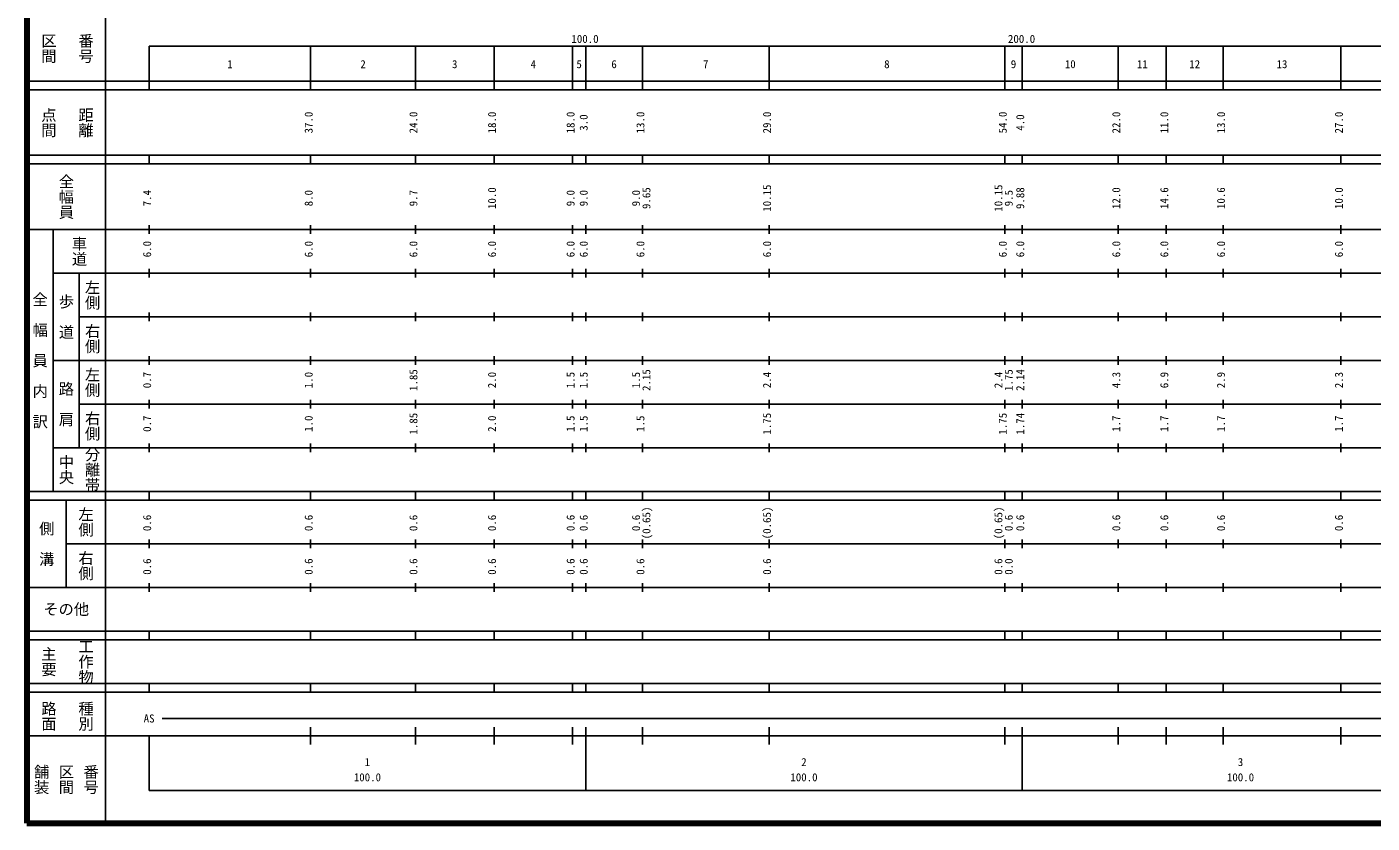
# Model space of a CAD drawing. Units: millimetres on the paper, enlarged 1000 times. Extents: x 40000 to 680000, y 20000 to 380000.
# Drawn here: x 40000 to 348142, y 20000 to 202409 of the extents above; entities that cross this region are included whole.
import ezdxf
from ezdxf.enums import TextEntityAlignment as Align

# ---------------------------------------------------------------- set-up
doc = ezdxf.new("R2010")
doc.units = ezdxf.units.MM
doc.header["$LTSCALE"] = 1000
doc.layers.add('M-TTL', color=2, linetype='Continuous', lineweight=140)
doc.layers.add('M-TTL-BAND', color=7, linetype='Continuous', lineweight=25)
doc.styles.add('@ＭＳ ゴシック', font='')
doc.styles.add('ＭＳ ゴシック', font='')
doc.styles.get('@ＭＳ ゴシック').set_extended_font_data('@MS Gothic')
doc.styles.get('ＭＳ ゴシック').set_extended_font_data('MS Gothic')

msp = doc.modelspace()

# ---------------------------------------------------------------- linework, layer by layer
at = {"layer": 'M-TTL'}
for p, q in [((40000, 380000), (40000, 20000)), ((40000, 20000), (680000, 20000))]:
    msp.add_line(p, q, dxfattribs=at)
at = {"layer": 'M-TTL-BAND'}
for p, q in [((58000, 370000), (58000, 20000)), ((68000, 198000), (579000, 198000)), ((68000, 198000), (68000, 188000)), ((105000, 188000), (105000, 198000)), ((129000, 188000), (129000, 198000)), ((147000, 188000), (147000, 198000)), ((165000, 188000), (165000, 198000)), ((168000, 188000), (168000, 198000)), ((181000, 188000), (181000, 198000)), ((210000, 188000), (210000, 198000)), ((264000, 188000), (264000, 198000)), ((268000, 188000), (268000, 198000)), ((290000, 188000), (290000, 198000)), ((301000, 188000), (301000, 198000)), ((314000, 188000), (314000, 198000)), ((341000, 188000), (341000, 198000)), ((40000, 190000), (579000, 190000)), ((40000, 188000), (579000, 188000)), ((40000, 173000), (579000, 173000)), ((68000, 171000), (68000, 173000)), ((105000, 171000), (105000, 173000)), ((129000, 171000), (129000, 173000)), ((147000, 171000), (147000, 173000)), ((165000, 171000), (165000, 173000)), ((168000, 171000), (168000, 173000)), ((181000, 171000), (181000, 173000)), ((210000, 171000), (210000, 173000)), ((264000, 171000), (264000, 173000)), ((268000, 171000), (268000, 173000)), ((290000, 171000), (290000, 173000)), ((301000, 171000), (301000, 173000)), ((314000, 171000), (314000, 173000)), ((341000, 171000), (341000, 173000)), ((40000, 171000), (579000, 171000)), ((40000, 156000), (579000, 156000)), ((46000, 96000), (46000, 156000)), ((68000, 155000), (68000, 157000)), ((105000, 155000), (105000, 157000)), ((129000, 155000), (129000, 157000)), ((147000, 155000), (147000, 157000)), ((165000, 155000), (165000, 157000)), ((168000, 155000), (168000, 157000)), ((181000, 155000), (181000, 157000)), ((210000, 155000), (210000, 157000)), ((264000, 155000), (264000, 157000)), ((268000, 155000), (268000, 157000)), ((290000, 155000), (290000, 157000)), ((301000, 155000), (301000, 157000)), ((314000, 155000), (314000, 157000)), ((341000, 155000), (341000, 157000)), ((46000, 146000), (579000, 146000)), ((52000, 146000), (52000, 106000)), ((68000, 145000), (68000, 147000)), ((105000, 145000), (105000, 147000)), ((129000, 145000), (129000, 147000)), ((147000, 145000), (147000, 147000)), ((165000, 145000), (165000, 147000)), ((168000, 145000), (168000, 147000)), ((181000, 145000), (181000, 147000)), ((210000, 145000), (210000, 147000)), ((264000, 145000), (264000, 147000)), ((268000, 145000), (268000, 147000)), ((290000, 145000), (290000, 147000)), ((301000, 145000), (301000, 147000)), ((314000, 145000), (314000, 147000)), ((341000, 145000), (341000, 147000)), ((52000, 136000), (579000, 136000)), ((68000, 135000), (68000, 137000)), ((105000, 135000), (105000, 137000)), ((129000, 135000), (129000, 137000)), ((147000, 135000), (147000, 137000)), ((165000, 135000), (165000, 137000)), ((168000, 135000), (168000, 137000)), ((181000, 135000), (181000, 137000)), ((210000, 135000), (210000, 137000)), ((264000, 135000), (264000, 137000)), ((268000, 135000), (268000, 137000)), ((290000, 135000), (290000, 137000)), ((301000, 135000), (301000, 137000)), ((314000, 135000), (314000, 137000)), ((341000, 135000), (341000, 137000)), ((68000, 125000), (68000, 127000)), ((105000, 125000), (105000, 127000)), ((129000, 125000), (129000, 127000)), ((147000, 125000), (147000, 127000)), ((165000, 125000), (165000, 127000)), ((168000, 125000), (168000, 127000)), ((181000, 125000), (181000, 127000)), ((210000, 125000), (210000, 127000)), ((264000, 125000), (264000, 127000)), ((268000, 125000), (268000, 127000)), ((290000, 125000), (290000, 127000)), ((301000, 125000), (301000, 127000)), ((314000, 125000), (314000, 127000)), ((341000, 125000), (341000, 127000)), ((46000, 126000), (579000, 126000)), ((52000, 116000), (579000, 116000)), ((68000, 115000), (68000, 117000)), ((105000, 115000), (105000, 117000)), ((129000, 115000), (129000, 117000)), ((147000, 115000), (147000, 117000)), ((165000, 115000), (165000, 117000)), ((168000, 115000), (168000, 117000)), ((181000, 115000), (181000, 117000)), ((210000, 115000), (210000, 117000)), ((264000, 115000), (264000, 117000)), ((268000, 115000), (268000, 117000)), ((290000, 115000), (290000, 117000)), ((301000, 115000), (301000, 117000)), ((314000, 115000), (314000, 117000)), ((341000, 115000), (341000, 117000)), ((46000, 106000), (579000, 106000)), ((68000, 105000), (68000, 107000)), ((105000, 105000), (105000, 107000)), ((129000, 105000), (129000, 107000)), ((147000, 105000), (147000, 107000)), ((165000, 105000), (165000, 107000)), ((168000, 105000), (168000, 107000)), ((181000, 105000), (181000, 107000)), ((210000, 105000), (210000, 107000)), ((264000, 105000), (264000, 107000)), ((268000, 105000), (268000, 107000)), ((290000, 105000), (290000, 107000)), ((301000, 105000), (301000, 107000)), ((314000, 105000), (314000, 107000)), ((341000, 105000), (341000, 107000)), ((40000, 96000), (579000, 96000)), ((68000, 94000), (68000, 96000)), ((105000, 94000), (105000, 96000)), ((129000, 94000), (129000, 96000)), ((147000, 94000), (147000, 96000)), ((165000, 94000), (165000, 96000)), ((168000, 94000), (168000, 96000)), ((181000, 94000), (181000, 96000)), ((210000, 94000), (210000, 96000)), ((264000, 94000), (264000, 96000)), ((268000, 94000), (268000, 96000)), ((290000, 94000), (290000, 96000)), ((301000, 94000), (301000, 96000)), ((314000, 94000), (314000, 96000)), ((341000, 94000), (341000, 96000)), ((40000, 94000), (579000, 94000)), ((49000, 94000), (49000, 74000)), ((49000, 84000), (579000, 84000)), ((68000, 83000), (68000, 85000)), ((105000, 83000), (105000, 85000)), ((129000, 83000), (129000, 85000)), ((147000, 83000), (147000, 85000)), ((165000, 83000), (165000, 85000)), ((168000, 83000), (168000, 85000)), ((181000, 83000), (181000, 85000)), ((210000, 83000), (210000, 85000)), ((264000, 83000), (264000, 85000)), ((268000, 83000), (268000, 85000)), ((290000, 83000), (290000, 85000)), ((301000, 83000), (301000, 85000)), ((314000, 83000), (314000, 85000)), ((341000, 83000), (341000, 85000)), ((40000, 74000), (579000, 74000)), ((68000, 73000), (68000, 75000)), ((105000, 73000), (105000, 75000)), ((129000, 73000), (129000, 75000)), ((147000, 73000), (147000, 75000)), ((165000, 73000), (165000, 75000)), ((168000, 73000), (168000, 75000)), ((181000, 73000), (181000, 75000)), ((210000, 73000), (210000, 75000)), ((264000, 73000), (264000, 75000)), ((268000, 73000), (268000, 75000)), ((290000, 73000), (290000, 75000)), ((301000, 73000), (301000, 75000)), ((314000, 73000), (314000, 75000)), ((341000, 73000), (341000, 75000)), ((40000, 64000), (579000, 64000)), ((40000, 62000), (579000, 62000)), ((68000, 62000), (68000, 64000)), ((105000, 62000), (105000, 64000)), ((129000, 62000), (129000, 64000)), ((147000, 62000), (147000, 64000)), ((165000, 62000), (165000, 64000)), ((168000, 62000), (168000, 64000)), ((181000, 62000), (181000, 64000)), ((210000, 62000), (210000, 64000)), ((264000, 62000), (264000, 64000)), ((268000, 62000), (268000, 64000)), ((290000, 62000), (290000, 64000)), ((301000, 62000), (301000, 64000)), ((314000, 62000), (314000, 64000)), ((341000, 62000), (341000, 64000)), ((40000, 52000), (579000, 52000)), ((40000, 50000), (579000, 50000)), ((68000, 50000), (68000, 52000)), ((105000, 50000), (105000, 52000)), ((129000, 50000), (129000, 52000)), ((147000, 50000), (147000, 52000)), ((165000, 50000), (165000, 52000)), ((168000, 50000), (168000, 52000)), ((181000, 50000), (181000, 52000)), ((210000, 50000), (210000, 52000)), ((264000, 50000), (264000, 52000)), ((268000, 50000), (268000, 52000)), ((290000, 50000), (290000, 52000)), ((301000, 50000), (301000, 52000)), ((314000, 50000), (314000, 52000)), ((341000, 50000), (341000, 52000)), ((71000, 44000), (565000, 44000)), ((105000, 38000), (105000, 42000)), ((129000, 38000), (129000, 42000)), ((147000, 38000), (147000, 42000)), ((165000, 38000), (165000, 42000)), ((168000, 27500), (168000, 42000)), ((181000, 38000), (181000, 42000)), ((210000, 38000), (210000, 42000)), ((264000, 38000), (264000, 42000)), ((268000, 27500), (268000, 42000)), ((290000, 38000), (290000, 42000)), ((301000, 38000), (301000, 42000)), ((314000, 38000), (314000, 42000)), ((341000, 38000), (341000, 42000)), ((40000, 40000), (579000, 40000)), ((68000, 40000), (68000, 27500)), ((68000, 27500), (579000, 27500))]:
    msp.add_line(p, q, dxfattribs=at)

# ---------------------------------------------------------------- texts
at = {"layer": 'M-TTL-BAND', "style": '@ＭＳ ゴシック'}
for s, p in [('区間', (45000, 197500)), ('番号', (53500, 197500)), ('点間', (45000, 180500)), ('距離', (53500, 180500)), ('全幅員', (49000, 163500)), ('車道', (52000, 151000)), ('左側', (55000, 141000)), ('全\u3000幅\u3000員\u3000内\u3000訳', (43000, 126000)), ('歩\u3000道', (49000, 136000)), ('右側', (55000, 131000)), ('左側', (55000, 121000)), ('路\u3000肩', (49000, 116000)), ('右側', (55000, 111000)), ('分離帯', (55000, 101000)), ('中央', (49000, 101000)), ('左側', (53500, 89000)), ('側\u3000溝', (44500, 84000)), ('右側', (53500, 79000)), ('工作物', (53500, 57000)), ('主要', (45000, 57000)), ('路面', (45000, 44500)), ('種別', (53500, 44500)), ('舗装', (43333, 30000)), ('区間', (49000, 30000)), ('番号', (54667, 30000))]:
    msp.add_text(s, height=2566, rotation=270, dxfattribs=at).set_placement(p, align=Align.MIDDLE_CENTER)
at = {"layer": 'M-TTL-BAND', "style": 'ＭＳ ゴシック'}
for s, p in [('100.0', (167844, 198195)), ('200.0', (267844, 198195)), ('1', (86500, 192405)), ('2', (117000, 192405)), ('3', (138000, 192405)), ('4', (156000, 192405)), ('5', (166500, 192405)), ('6', (174500, 192405)), ('7', (195500, 192405)), ('8', (237000, 192405)), ('9', (266000, 192405)), ('10', (279000, 192405)), ('11', (295500, 192405)), ('12', (307500, 192405)), ('13', (327500, 192405)), ('AS', (68000, 42500)), ('1', (118000, 32523)), ('2', (218000, 32523)), ('3', (318000, 32523)), ('100.0', (118000, 29033)), ('100.0', (218000, 29033)), ('100.0', (318000, 29033))]:
    msp.add_text(s, height=1833, dxfattribs=at).set_placement(p, align=Align.BOTTOM_CENTER)
for s, p in [('37.0', (106000, 180500)), ('24.0', (130000, 180500)), ('18.0', (148000, 180500)), ('18.0', (166000, 180500)), ('3.0', (169000, 180500)), ('13.0', (182000, 180500)), ('29.0', (211000, 180500)), ('54.0', (265000, 180500)), ('4.0', (269000, 180500)), ('22.0', (291000, 180500)), ('11.0', (302000, 180500)), ('13.0', (315000, 180500)), ('27.0', (342000, 180500)), ('7.4', (69000, 163174)), ('8.0', (106000, 163174)), ('9.7', (130000, 163174)), ('10.0', (148000, 163174)), ('9.0', (166000, 163174)), ('9.0', (169000, 163174)), ('9.0', (181000, 163174)), ('9.65', (183370, 163174)), ('10.15', (211000, 163174)), ('10.15', (264000, 163174)), ('9.5', (266370, 163174)), ('9.88', (269000, 163174)), ('12.0', (291000, 163174)), ('14.6', (302000, 163174)), ('10.6', (315000, 163174)), ('10.0', (342000, 163174)), ('6.0', (69000, 151500)), ('6.0', (106000, 151500)), ('6.0', (130000, 151500)), ('6.0', (148000, 151500)), ('6.0', (166000, 151500)), ('6.0', (169000, 151500)), ('6.0', (182000, 151500)), ('6.0', (211000, 151500)), ('6.0', (265000, 151500)), ('6.0', (269000, 151500)), ('6.0', (291000, 151500)), ('6.0', (302000, 151500)), ('6.0', (315000, 151500)), ('6.0', (342000, 151500)), ('1.85', (130000, 121500)), ('2.15', (183370, 121500)), ('2.4', (211000, 121500)), ('2.4', (264000, 121500)), ('1.75', (266370, 121500)), ('2.14', (269000, 121500)), ('0.7', (69000, 121500)), ('1.0', (106000, 121500)), ('2.0', (148000, 121500)), ('1.5', (166000, 121500)), ('1.5', (169000, 121500)), ('1.5', (181000, 121500)), ('4.3', (291000, 121500)), ('6.9', (302000, 121500)), ('2.9', (315000, 121500)), ('2.3', (342000, 121500)), ('0.7', (69000, 111500)), ('1.0', (106000, 111500)), ('1.85', (130000, 111500)), ('2.0', (148000, 111500)), ('1.5', (166000, 111500)), ('1.5', (169000, 111500)), ('1.5', (182000, 111500)), ('1.75', (211000, 111500)), ('1.75', (265000, 111500)), ('1.74', (269000, 111500)), ('1.7', (291000, 111500)), ('1.7', (302000, 111500)), ('1.7', (315000, 111500)), ('1.7', (342000, 111500)), ('0.6', (69000, 88764)), ('0.6', (106000, 88764)), ('0.6', (130000, 88764)), ('0.6', (148000, 88764)), ('0.6', (166000, 88764)), ('0.6', (169000, 88764)), ('0.6', (181000, 88764)), ('(0.65)', (183370, 88764)), ('(0.65)', (211000, 88764)), ('(0.65)', (264000, 88764)), ('0.6', (266370, 88764)), ('0.6', (269000, 88764)), ('0.6', (291000, 88764)), ('0.6', (302000, 88764)), ('0.6', (315000, 88764)), ('0.6', (342000, 88764)), ('0.6', (69000, 78764)), ('0.6', (106000, 78764)), ('0.6', (130000, 78764)), ('0.6', (148000, 78764)), ('0.6', (166000, 78764)), ('0.6', (169000, 78764)), ('0.6', (182000, 78764)), ('0.6', (211000, 78764)), ('0.6', (264000, 78764)), ('0.0', (266370, 78764))]:
    msp.add_text(s, height=1833, rotation=90, dxfattribs=at).set_placement(p, align=Align.BOTTOM_CENTER)
msp.add_text('その他', height=2566, dxfattribs=at).set_placement((49000, 69000), align=Align.MIDDLE_CENTER)

doc.saveas('drawing.dxf')
